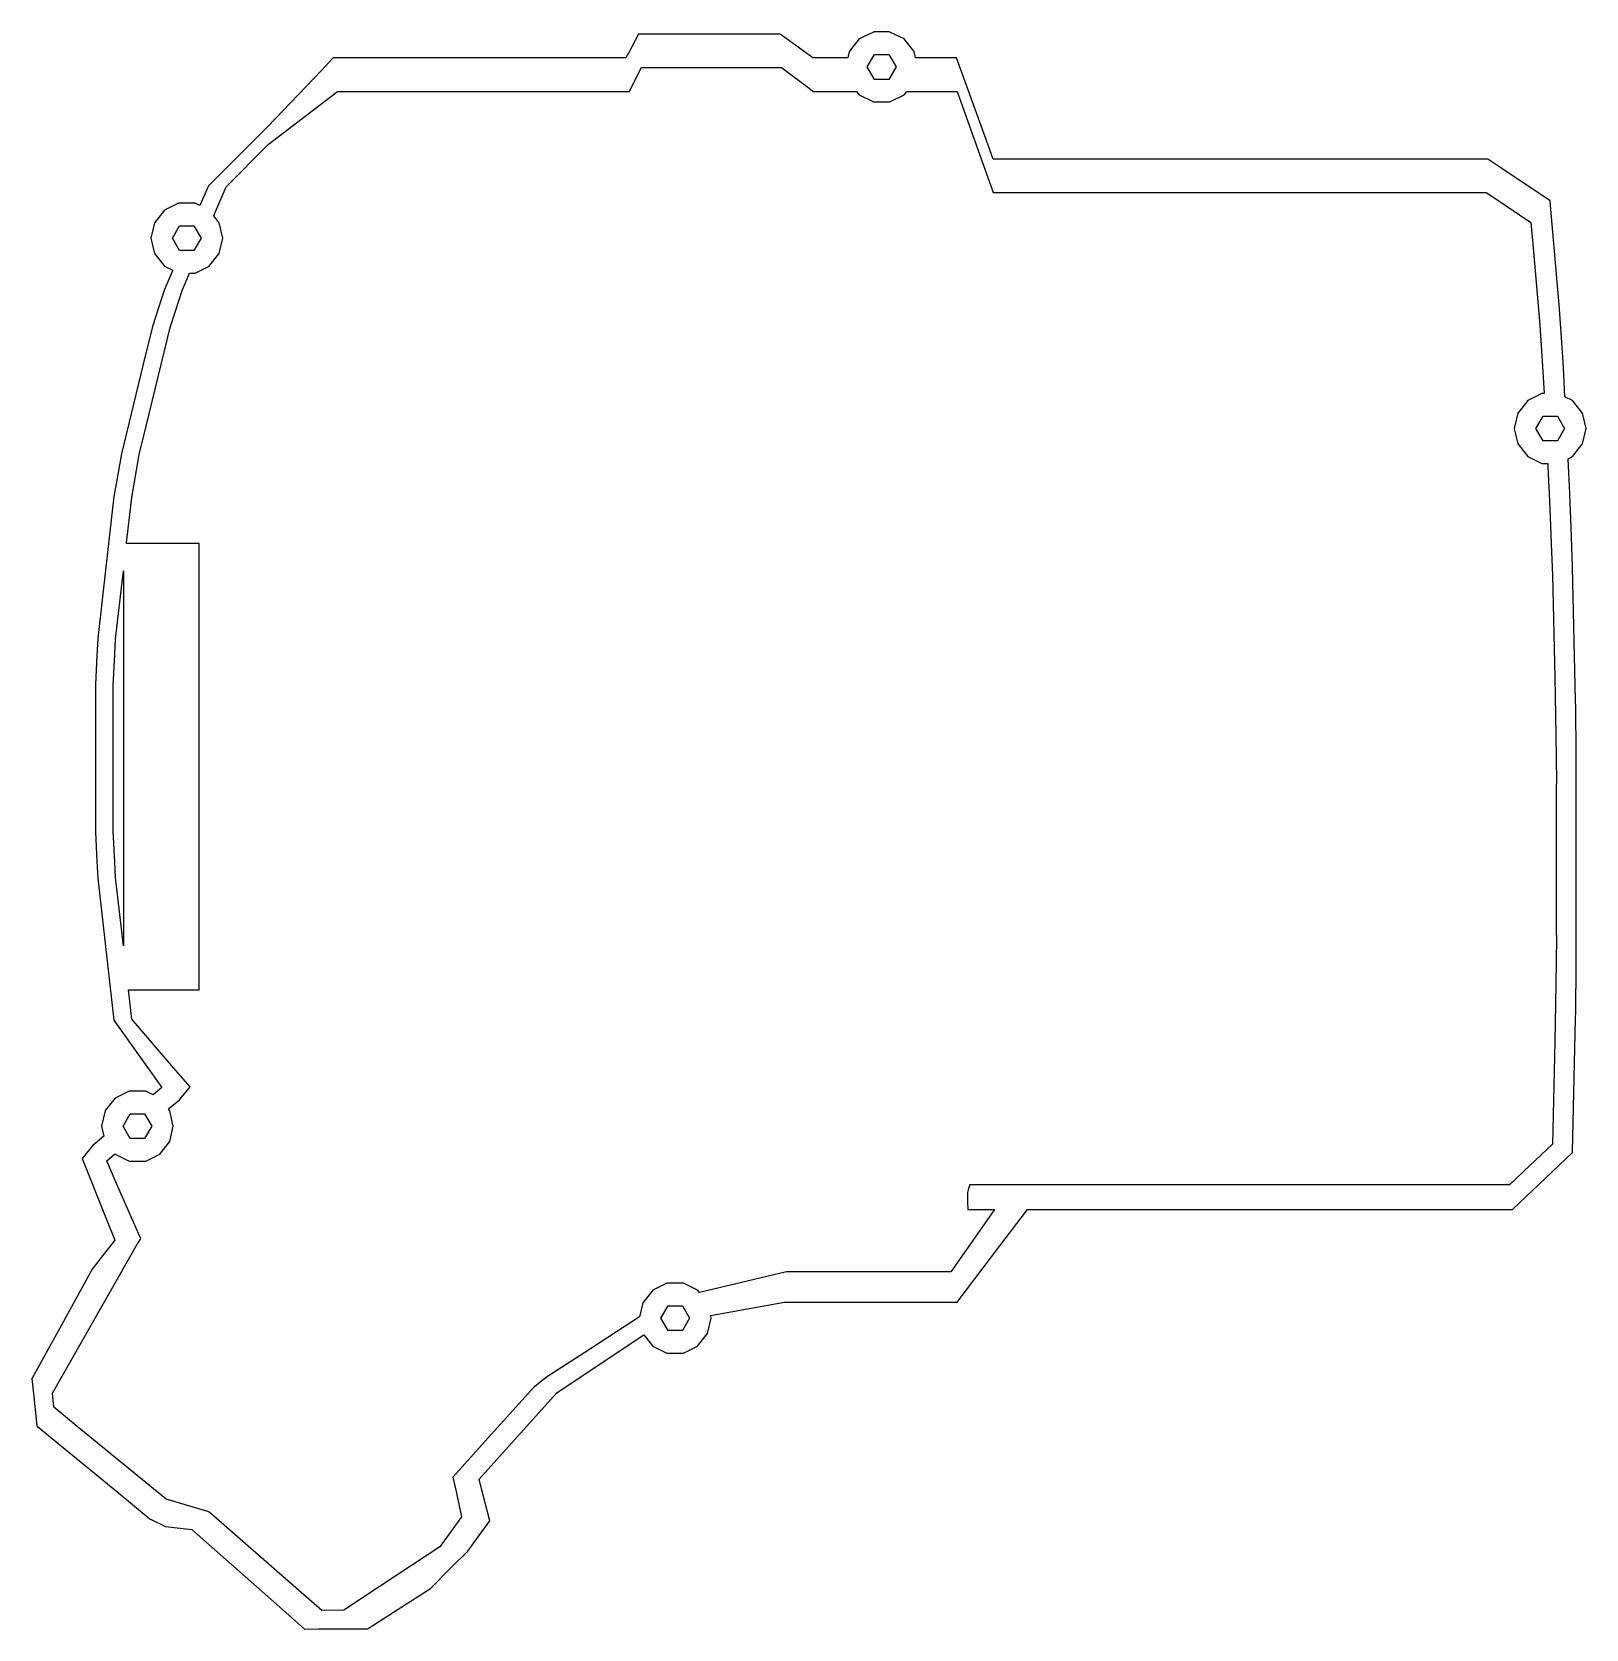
# Model space of a CAD drawing. Header units: metres. Extents: x -75 to 110, y -103 to 86.
import ezdxf

# ---------------------------------------------------------------- set-up
doc = ezdxf.new("R2010")
doc.units = ezdxf.units.M

msp = doc.modelspace()

# ---------------------------------------------------------------- linework, layer by layer
for p, q in [((-2.73952, 85.823), (-3.92449, 83.5796)), ((-2.71976, 85.823), (-2.73952, 85.823)), ((1.01836, 85.823), (-2.71976, 85.823)), ((1.04226, 85.823), (1.01836, 85.823)), ((14.0676, 85.823), (1.04226, 85.823)), ((17.06, 83.6375), (14.0676, 85.823)), ((23.4394, 85.2675), (22.281, 83.8149)), ((25.1134, 86.0736), (23.4394, 85.2675)), ((25.1448, 86.0887), (25.1134, 86.0736)), ((27.0375, 86.0887), (25.1448, 86.0887)), ((27.0689, 86.0736), (27.0375, 86.0887)), ((28.7429, 85.2675), (27.0689, 86.0736)), ((29.9013, 83.8149), (28.7429, 85.2675)), ((-3.92449, 83.5796), (-4.2291, 83.003)), ((17.9288, 83.003), (17.06, 83.6375)), ((22.2516, 83.7537), (22.0802, 83.003)), ((22.2593, 83.7876), (22.2516, 83.7537)), ((22.281, 83.8149), (22.2593, 83.7876)), ((24.3912, 81.9423), (25.2412, 83.4146)), ((25.2412, 83.4146), (26.9412, 83.4146)), ((26.9412, 83.4146), (27.7912, 81.9423)), ((29.923, 83.7876), (29.9013, 83.8149)), ((29.9307, 83.7537), (29.923, 83.7876)), ((30.1021, 83.003), (29.9307, 83.7537)), ((-40.3299, 81.5339), (-46.7315, 74.8502)), ((-38.9228, 83.003), (-40.3299, 81.5339)), ((-36.345, 83.003), (-38.9228, 83.003)), ((-36.3283, 83.003), (-36.345, 83.003)), ((-23.2287, 83.003), (-36.3283, 83.003)), ((-22.7669, 83.003), (-23.2287, 83.003)), ((-20.4701, 83.003), (-22.7669, 83.003)), ((-17.4556, 83.003), (-20.4701, 83.003)), ((-4.2291, 83.003), (-17.4556, 83.003)), ((-3.51359, 79.6091), (-2.38672, 81.8632)), ((-2.38672, 81.8632), (10.9524, 81.8632)), ((10.9524, 81.8632), (14.2272, 81.8632)), ((14.2272, 81.8632), (17.171, 79.6641)), ((21.6264, 83.003), (17.9288, 83.003)), ((22.0802, 83.003), (21.6264, 83.003)), ((25.2412, 80.4701), (24.3912, 81.9423)), ((27.7912, 81.9423), (26.9412, 80.4701)), ((34.9659, 83.003), (30.1021, 83.003)), ((38.3442, 73.6614), (34.9659, 83.003)), ((-3.79654, 79.0432), (-3.51359, 79.6091)), ((17.171, 79.6641), (18.0022, 79.0432)), ((26.9412, 80.4701), (25.2412, 80.4701)), ((-45.4391, 73.6633), (-38.4138, 79.0432)), ((-38.4138, 79.0432), (-25.0215, 79.0432)), ((-25.0215, 79.0432), (-22.7493, 79.0432)), ((-22.7493, 79.0432), (-20.5024, 79.0432)), ((-20.5024, 79.0432), (-20.0687, 79.0432)), ((-20.0687, 79.0432), (-6.48681, 79.0432)), ((-6.48681, 79.0432), (-3.81365, 79.0432)), ((-3.81365, 79.0432), (-3.81365, 79.0432)), ((-3.81365, 79.0432), (-3.79654, 79.0432)), ((18.0022, 79.0432), (23.0997, 79.0432)), ((23.0997, 79.0432), (23.4394, 78.6172)), ((23.4394, 78.6172), (25.1134, 77.8111)), ((25.1134, 77.8111), (25.1448, 77.7959)), ((25.1448, 77.7959), (27.0375, 77.7959)), ((27.0375, 77.7959), (27.0689, 77.8111)), ((27.0689, 77.8111), (28.7429, 78.6172)), ((28.7429, 78.6172), (29.0826, 79.0432)), ((29.0826, 79.0432), (31.6479, 79.0432)), ((31.6479, 79.0432), (35.0394, 79.0432)), ((35.0394, 79.0432), (35.8732, 76.6902)), ((35.8732, 76.6902), (39.2922, 67.0432)), ((-46.7315, 74.8502), (-53.7315, 67.8502)), ((-51.6315, 67.7502), (-46.6315, 72.7502)), ((-46.6315, 72.7502), (-45.4391, 73.6633)), ((39.3055, 71.003), (38.3442, 73.6614)), ((42.7785, 71.003), (39.3055, 71.003)), ((56.4524, 71.003), (42.7785, 71.003)), ((57.1069, 71.003), (56.4524, 71.003)), ((76.9451, 71.003), (57.1069, 71.003)), ((77.7158, 71.003), (76.9451, 71.003)), ((94.3111, 71.003), (77.7158, 71.003)), ((97.9298, 71.003), (94.3111, 71.003)), ((97.9501, 71.003), (97.9298, 71.003)), ((99.6009, 69.8995), (97.9501, 71.003)), ((105.355, 66.0532), (99.6009, 69.8995)), ((-53.7315, 67.8502), (-54.7244, 65.5007)), ((-52.7165, 65.1828), (-51.6315, 67.7502)), ((39.2922, 67.0432), (53.2272, 67.0432)), ((53.2272, 67.0432), (56.6058, 67.0432)), ((56.6058, 67.0432), (59.0949, 67.0432)), ((59.0949, 67.0432), (59.115, 67.0432)), ((59.115, 67.0432), (59.7451, 67.0432)), ((59.7451, 67.0432), (79.8989, 67.0432)), ((79.8989, 67.0432), (80.5963, 67.0432)), ((80.5963, 67.0432), (83.9888, 67.0432)), ((83.9888, 67.0432), (97.7642, 67.0432)), ((97.7642, 67.0432), (98.8883, 66.2917)), ((98.8883, 66.2917), (103.053, 63.5076)), ((-58.9331, 64.9735), (-60.0915, 63.5209)), ((-57.2592, 65.7796), (-58.9331, 64.9735)), ((-57.2278, 65.7947), (-57.2592, 65.7796)), ((-55.335, 65.7947), (-57.2278, 65.7947)), ((-55.3036, 65.7796), (-55.335, 65.7947)), ((-54.7244, 65.5007), (-55.3036, 65.7796)), ((-53.0906, 64.2976), (-52.7165, 65.1828)), ((105.36, 65.9983), (105.355, 66.0532)), ((105.361, 65.9825), (105.36, 65.9983)), ((106.189, 56.4809), (105.361, 65.9825)), ((-60.121, 63.4597), (-60.5344, 61.6484)), ((-60.1132, 63.4937), (-60.121, 63.4597)), ((-60.0915, 63.5209), (-60.1132, 63.4937)), ((-57.9814, 61.6484), (-57.1314, 63.1206)), ((-57.1314, 63.1206), (-55.4314, 63.1206)), ((-55.4314, 63.1206), (-54.5814, 61.6484)), ((-52.4713, 63.5209), (-53.0906, 64.2976)), ((-52.4496, 63.4937), (-52.4713, 63.5209)), ((-52.4418, 63.4597), (-52.4496, 63.4937)), ((-52.0284, 61.6484), (-52.4418, 63.4597)), ((103.053, 63.5076), (103.354, 60.0614)), ((-60.5344, 61.6484), (-60.121, 59.837)), ((-57.1314, 60.1761), (-57.9814, 61.6484)), ((-54.5814, 61.6484), (-55.4314, 60.1761)), ((-52.4418, 59.837), (-52.0284, 61.6484)), ((-60.121, 59.837), (-60.1132, 59.803)), ((-60.1132, 59.803), (-60.0915, 59.7758)), ((-60.0915, 59.7758), (-58.9331, 58.3232)), ((-55.4314, 60.1761), (-57.1314, 60.1761)), ((-53.6297, 58.3232), (-52.4713, 59.7758)), ((-52.4713, 59.7758), (-52.4496, 59.803)), ((-52.4496, 59.803), (-52.4418, 59.837)), ((103.354, 60.0614), (104.113, 51.3454)), ((-58.9331, 58.3232), (-57.9565, 57.8529)), ((-57.9943, 57.7636), (-58.9313, 55.5465)), ((-57.9565, 57.8529), (-57.9943, 57.7636)), ((-56.8313, 55.4465), (-55.9626, 57.502)), ((-55.9626, 57.502), (-55.335, 57.502)), ((-55.335, 57.502), (-55.3036, 57.5171)), ((-55.3036, 57.5171), (-53.6297, 58.3232)), ((-58.9313, 55.5465), (-59.2732, 54.4921)), ((-57.1468, 54.4735), (-56.8313, 55.4465)), ((106.427, 53.7496), (106.189, 56.4809)), ((-59.2732, 54.4921), (-60.3484, 51.1764)), ((-58.2484, 51.0764), (-57.1468, 54.4735)), ((106.609, 51.0329), (106.427, 53.7496)), ((-60.3484, 51.1764), (-61.4415, 46.6968)), ((104.113, 51.3454), (104.439, 46.4813)), ((-61.1066, 39.3626), (-58.2484, 51.0764)), ((106.92, 46.3764), (106.609, 51.0329)), ((-61.4415, 46.6968), (-64.0252, 36.1075)), ((104.439, 46.4813), (104.568, 44.54)), ((106.923, 46.3217), (106.92, 46.3764)), ((106.925, 46.2898), (106.923, 46.3217)), ((107.098, 42.8499), (106.925, 46.2898)), ((106.925, 46.2898), (106.925, 46.2898)), ((104.568, 44.54), (104.634, 43.2384)), ((102.693, 42.4171), (101.535, 40.9645)), ((104.367, 43.2232), (102.693, 42.4171)), ((104.398, 43.2384), (104.367, 43.2232)), ((104.634, 43.2384), (104.398, 43.2384)), ((107.996, 42.4171), (107.098, 42.8499)), ((109.155, 40.9645), (107.996, 42.4171)), ((101.505, 40.9033), (101.092, 39.092)), ((101.513, 40.9373), (101.505, 40.9033)), ((101.535, 40.9645), (101.513, 40.9373)), ((103.645, 39.092), (104.495, 40.5642)), ((104.495, 40.5642), (106.195, 40.5642)), ((106.195, 40.5642), (107.045, 39.092)), ((109.177, 40.9373), (109.155, 40.9645)), ((109.184, 40.9033), (109.177, 40.9373)), ((109.598, 39.092), (109.184, 40.9033)), ((-61.9252, 36.0075), (-61.1066, 39.3626)), ((101.092, 39.092), (101.505, 37.2806)), ((104.495, 37.6197), (103.645, 39.092)), ((107.045, 39.092), (106.195, 37.6197)), ((109.184, 37.2806), (109.598, 39.092)), ((-64.0252, 36.1075), (-64.6513, 32.5313)), ((-62.576, 32.2899), (-61.9252, 36.0075)), ((101.505, 37.2806), (101.513, 37.2467)), ((101.513, 37.2467), (101.535, 37.2194)), ((101.535, 37.2194), (102.693, 35.7668)), ((106.195, 37.6197), (104.495, 37.6197)), ((107.996, 35.7668), (109.155, 37.2194)), ((109.155, 37.2194), (109.177, 37.2467)), ((109.177, 37.2467), (109.184, 37.2806)), ((102.693, 35.7668), (104.367, 34.9607)), ((104.367, 34.9607), (104.398, 34.9456)), ((104.398, 34.9456), (105.051, 34.9456)), ((105.051, 34.9456), (105.069, 34.5887)), ((105.069, 34.5887), (105.318, 29.6438)), ((107.467, 35.5118), (107.996, 35.7668)), ((107.674, 31.3941), (107.467, 35.5118)), ((-64.6513, 32.5313), (-64.9161, 31.0184)), ((-62.8161, 30.9184), (-62.576, 32.2899)), ((-64.9161, 31.0184), (-66.2198, 19.5054)), ((-63.4266, 25.5269), (-62.8161, 30.9184)), ((107.677, 31.3475), (107.674, 31.3941)), ((107.679, 31.3075), (107.677, 31.3475)), ((107.822, 27.3476), (107.679, 31.3075)), ((105.318, 29.6438), (105.471, 25.419)), ((107.989, 22.7213), (107.822, 27.3476)), ((-63.4357, 25.4471), (-63.4266, 25.5269)), ((-54.8003, 25.4471), (-63.4357, 25.4471)), ((-54.8003, -27.4471), (-54.8003, 25.4471)), ((105.471, 25.419), (105.604, 21.7189)), ((107.989, 22.6889), (107.989, 22.7213)), ((-64.7193, 14.1113), (-63.8003, 22.2274)), ((-63.8003, 22.2274), (-63.8003, -22.2274)), ((105.604, 21.7189), (105.888, 9.57777)), ((107.991, 22.6247), (107.989, 22.6889)), ((108.359, 6.87484), (107.991, 22.6247)), ((-66.2198, 19.5054), (-66.8193, 14.2113)), ((-66.8193, 14.2113), (-66.9316, 12.1932)), ((-64.8189, 12.3224), (-64.7193, 14.1113)), ((-66.9316, 12.1932), (-67.1232, 8.75)), ((-65.0232, 8.65), (-64.8189, 12.3224)), ((105.888, 9.57777), (105.992, 5.10489)), ((-67.1232, 8.75), (-67.1232, -8.75)), ((-65.0232, -8.65), (-65.0232, 8.65)), ((108.379, 6.01078), (108.359, 6.87484)), ((108.379, 6.00501), (108.379, 6.01078)), ((108.379, 6.01078), (108.379, 6.01078)), ((108.381, 5.91418), (108.379, 6.00501)), ((108.387, 5.38448), (108.381, 5.91418)), ((105.992, 5.10489), (106.019, 2.76782)), ((108.435, 1.21696), (108.387, 5.38448)), ((106.019, 2.76782), (106.083, -2.77358)), ((108.435, 1.16896), (108.435, 1.21696)), ((108.435, 1.11696), (108.435, 1.16896)), ((108.435, -2.30521), (108.435, 1.11696)), ((106.083, -2.77358), (106.059, -3.3)), ((106.059, -3.3), (106.059, -20.7)), ((108.435, -3.4), (108.435, -2.30521)), ((108.435, -20.6), (108.435, -3.4)), ((-67.1232, -8.75), (-66.9316, -12.1932)), ((-64.8189, -12.3224), (-65.0232, -8.65)), ((-66.9316, -12.1932), (-66.8193, -14.2113)), ((-64.7193, -14.1113), (-64.8189, -12.3224)), ((-66.8193, -14.2113), (-66.2198, -19.5054)), ((-63.8003, -22.2274), (-64.7193, -14.1113)), ((-66.2198, -19.5054), (-64.9161, -31.0184)), ((106.059, -20.7), (106.083, -21.2264)), ((108.435, -21.6948), (108.435, -20.6)), ((106.083, -21.2264), (106.019, -26.7678)), ((108.435, -25.117), (108.435, -21.6948)), ((108.387, -29.3845), (108.435, -25.217)), ((108.435, -25.169), (108.435, -25.117)), ((108.435, -25.217), (108.435, -25.169)), ((-62.8161, -30.9184), (-63.2092, -27.4471)), ((-63.2092, -27.4471), (-54.8003, -27.4471)), ((106.019, -26.7678), (105.992, -29.1049)), ((105.992, -29.1049), (105.888, -33.5778)), ((108.359, -30.8748), (108.379, -30.0108)), ((108.379, -30.005), (108.381, -29.9142)), ((108.379, -30.0108), (108.379, -30.005)), ((108.379, -30.0108), (108.379, -30.0108)), ((108.381, -29.9142), (108.387, -29.3845)), ((-64.9161, -31.0184), (-62.5911, -34.3017)), ((-57.8641, -36.66), (-62.8161, -30.9184)), ((107.991, -46.6247), (108.359, -30.8748)), ((105.888, -33.5778), (105.604, -45.7188)), ((-62.5911, -34.3017), (-59.2493, -39.0209)), ((-55.9002, -38.937), (-57.8641, -36.66)), ((-63.1146, -39.4607), (-64.7885, -40.2668)), ((-63.0832, -39.4456), (-63.1146, -39.4607)), ((-61.1904, -39.4456), (-63.0832, -39.4456)), ((-61.1591, -39.4607), (-61.1904, -39.4456)), ((-60.2787, -39.8847), (-61.1591, -39.4607)), ((-59.2493, -39.0209), (-60.2787, -39.8847)), ((-56.6013, -39.7919), (-55.9002, -38.937)), ((-55.9002, -38.937), (-55.9002, -38.937)), ((-64.7885, -40.2668), (-65.9469, -41.7194)), ((-58.4551, -41.5584), (-57.1561, -40.4684)), ((-58.3267, -41.7194), (-58.4551, -41.5584)), ((-57.1561, -40.4684), (-56.6013, -39.7919)), ((-57.1561, -40.4684), (-57.1561, -40.4684)), ((-56.6013, -39.7919), (-56.6013, -39.7919)), ((-65.9764, -41.7806), (-66.3899, -43.592)), ((-65.9687, -41.7467), (-65.9764, -41.7806)), ((-65.9469, -41.7194), (-65.9687, -41.7467)), ((-63.8368, -43.592), (-62.9868, -42.1197)), ((-62.9868, -42.1197), (-61.2868, -42.1197)), ((-61.2868, -42.1197), (-60.4368, -43.592)), ((-58.305, -41.7467), (-58.3267, -41.7194)), ((-58.2972, -41.7806), (-58.305, -41.7467)), ((-57.8838, -43.592), (-58.2972, -41.7806)), ((-66.1177, -44.7842), (-67.4345, -45.889)), ((-66.3899, -43.592), (-66.1177, -44.7842)), ((-62.9868, -45.0642), (-63.8368, -43.592)), ((-61.2868, -45.0642), (-62.9868, -45.0642)), ((-60.4368, -43.592), (-61.2868, -45.0642)), ((-58.305, -45.4373), (-58.2972, -45.4033)), ((-58.2972, -45.4033), (-57.8838, -43.592)), ((-68.1789, -46.7968), (-68.6904, -47.4205)), ((-67.4345, -45.889), (-68.1789, -46.7968)), ((-68.1789, -46.7968), (-68.1789, -46.7968)), ((-65.7817, -47.7061), (-64.8097, -46.8906)), ((-64.8097, -46.8906), (-64.7885, -46.9171)), ((-64.7885, -46.9171), (-63.1146, -47.7232)), ((-61.1591, -47.7232), (-59.4851, -46.9171)), ((-59.4851, -46.9171), (-58.3267, -45.4645)), ((-58.3267, -45.4645), (-58.305, -45.4373)), ((105.604, -45.7188), (102.927, -48.2573)), ((105.595, -48.9906), (107.989, -46.7213)), ((107.989, -46.6889), (107.991, -46.6247)), ((107.989, -46.7213), (107.989, -46.6889)), ((-68.6904, -47.4205), (-65.713, -54.8436)), ((-64.759, -50.0444), (-65.7817, -47.7061)), ((-63.1146, -47.7232), (-63.0832, -47.7384)), ((-63.0832, -47.7384), (-61.1904, -47.7384)), ((-61.1904, -47.7384), (-61.1591, -47.7232)), ((102.927, -48.2573), (100.51, -50.5485)), ((100.857, -53.4828), (105.595, -48.9906)), ((-61.7361, -56.9561), (-64.759, -50.0444)), ((36.3993, -50.9996), (36.2514, -51.4543)), ((36.546, -50.5485), (36.3993, -50.9996)), ((45.1778, -50.5485), (36.546, -50.5485)), ((53.8257, -50.5485), (45.1778, -50.5485)), ((56.5079, -50.5485), (53.8257, -50.5485)), ((56.5605, -50.5485), (56.5079, -50.5485)), ((59.7451, -50.5485), (56.5605, -50.5485)), ((79.8291, -50.5485), (59.7451, -50.5485)), ((83.3484, -50.5485), (79.8291, -50.5485)), ((92.3829, -50.5485), (83.3484, -50.5485)), ((100.51, -50.5485), (92.3829, -50.5485)), ((36.2514, -51.4543), (36.279, -52.6391)), ((36.279, -52.6391), (36.2978, -53.4426)), ((-65.713, -54.8436), (-64.811, -57.0925)), ((36.2978, -53.4426), (36.2987, -53.4828)), ((36.2987, -53.4828), (36.2987, -53.4828)), ((36.2987, -53.4828), (36.357, -53.4828)), ((36.357, -53.4828), (39.4732, -53.4828)), ((39.4732, -53.4828), (38.0098, -55.5735)), ((40.1194, -57.7605), (43.3717, -53.4828)), ((43.3717, -53.4828), (47.3971, -53.4828)), ((47.3971, -53.4828), (53.5904, -53.4828)), ((53.5904, -53.4828), (57.5969, -53.4828)), ((57.5969, -53.4828), (76.9451, -53.4828)), ((76.9451, -53.4828), (81.4101, -53.4828)), ((81.4101, -53.4828), (89.0922, -53.4828)), ((89.0922, -53.4828), (100.796, -53.4828)), ((100.796, -53.4828), (100.857, -53.4828)), ((38.0098, -55.5735), (34.3028, -60.8699)), ((-72.2122, -75.2371), (-62.0677, -57.3805)), ((-64.811, -57.0925), (-66.8396, -59.6889)), ((-62.0677, -57.3805), (-62.0543, -57.3633)), ((-62.0543, -57.3633), (-61.7866, -57.0206)), ((-61.7866, -57.0206), (-61.738, -56.9584)), ((-61.738, -56.9584), (-61.7361, -56.9561)), ((35.0421, -64.4386), (40.1194, -57.7605)), ((-67.5013, -60.5359), (-71.3481, -67.5133)), ((-66.8397, -59.6891), (-67.5013, -60.5359)), ((-67.5013, -60.5359), (-67.5013, -60.5359)), ((-67.5013, -60.5359), (-67.5013, -60.5359)), ((-66.8396, -59.6889), (-66.8397, -59.6891)), ((0.63498, -62.2169), (-1.03895, -63.023)), ((0.66638, -62.2018), (0.63498, -62.2169)), ((2.55915, -62.2018), (0.66638, -62.2018)), ((2.59055, -62.2169), (2.55915, -62.2018)), ((4.26448, -63.023), (2.59055, -62.2169)), ((10.1545, -61.9766), (4.50291, -63.322)), ((14.8036, -60.8699), (10.1545, -61.9766)), ((28.1075, -60.8699), (14.8036, -60.8699)), ((34.3028, -60.8699), (28.1075, -60.8699)), ((-1.03895, -63.023), (-2.19735, -64.4756)), ((4.50291, -63.322), (4.26448, -63.023)), ((-2.60334, -66.1864), (-9.1144, -70.4177)), ((-2.22683, -64.5368), (-2.60334, -66.1864)), ((-2.21907, -64.5028), (-2.22683, -64.5368)), ((-2.19735, -64.4756), (-2.21907, -64.5028)), ((-0.08724, -66.3481), (0.76277, -64.8759)), ((0.76277, -64.8759), (2.46276, -64.8759)), ((2.46276, -64.8759), (3.31276, -66.3481)), ((5.79472, -66.0368), (14.5581, -64.4386)), ((5.86578, -66.3481), (5.79472, -66.0368)), ((14.5581, -64.4386), (22.4961, -64.4386)), ((22.4961, -64.4386), (35.0421, -64.4386)), ((-71.3481, -67.5133), (-74.5846, -73.3836)), ((0.76277, -67.8204), (-0.08724, -66.3481)), ((2.46276, -67.8204), (0.76277, -67.8204)), ((3.31276, -66.3481), (2.46276, -67.8204)), ((5.45236, -68.1595), (5.86578, -66.3481)), ((-5.60165, -70.6436), (-2.11838, -68.3197)), ((-2.11838, -68.3197), (-1.03895, -69.6733)), ((-1.03895, -69.6733), (0.63498, -70.4794)), ((2.59055, -70.4794), (4.26448, -69.6733)), ((4.26448, -69.6733), (5.42287, -68.2207)), ((5.42287, -68.2207), (5.4446, -68.1935)), ((5.4446, -68.1935), (5.45236, -68.1595)), ((-9.1144, -70.4177), (-13.505, -73.271)), ((-12.432, -75.2005), (-5.60197, -70.6438)), ((-5.60197, -70.6438), (-5.60165, -70.6436)), ((0.63498, -70.4794), (0.66638, -70.4945)), ((0.66638, -70.4945), (2.55915, -70.4945)), ((2.55915, -70.4945), (2.59055, -70.4794)), ((-74.5846, -73.3836), (-74.6443, -73.4919)), ((-74.6443, -73.4919), (-74.4213, -75.6547)), ((-74.5846, -73.3836), (-74.5846, -73.3836)), ((-13.505, -73.271), (-14.3789, -73.9381)), ((-74.4213, -75.6547), (-74.0643, -79.1168)), ((-72.0513, -76.8977), (-72.2122, -75.2371)), ((-15.1013, -74.4971), (-20.9019, -80.9393)), ((-17.4274, -80.7485), (-12.432, -75.2005)), ((-15.0793, -74.4727), (-15.1013, -74.4971)), ((-14.3789, -73.9381), (-15.0793, -74.4727)), ((-69.274, -79.1725), (-72.0513, -76.8977)), ((-74.0643, -79.1168), (-74.0077, -79.1633)), ((-74.0077, -79.1633), (-73.9869, -79.1803)), ((-73.9869, -79.1803), (-73.9869, -79.1803)), ((-73.9869, -79.1803), (-64.8178, -86.7104)), ((-58.7212, -87.8157), (-69.274, -79.1725)), ((-20.9019, -80.9393), (-24.7116, -85.1704)), ((-21.632, -85.4182), (-17.4274, -80.7485)), ((-24.7116, -85.1704), (-24.7317, -85.1928)), ((-24.7116, -85.1704), (-24.7116, -85.1704)), ((-64.8178, -86.7104), (-60.6201, -90.1578)), ((-24.7317, -85.1928), (-24.3641, -86.899)), ((-24.3641, -86.899), (-23.7191, -89.8924)), ((-21.3336, -86.5793), (-21.632, -85.4182)), ((-20.3644, -90.3507), (-21.3336, -86.5793)), ((-53.7925, -89.2487), (-58.7212, -87.8157)), ((-60.6201, -90.1578), (-60.594, -90.1792)), ((-60.594, -90.1792), (-58.8113, -91.0497)), ((-53.7278, -89.2877), (-53.7925, -89.2487)), ((-53.6453, -89.3476), (-53.7278, -89.2877)), ((-53.4398, -89.4969), (-53.6453, -89.3476)), ((-43.0402, -98.5952), (-53.4398, -89.4969)), ((-23.7191, -89.8924), (-26.2886, -93.4289)), ((-22.2734, -92.9782), (-20.3644, -90.3507)), ((-58.8113, -91.0497), (-55.6797, -91.3937)), ((-55.6797, -91.3937), (-55.6797, -91.3937)), ((-55.6797, -91.3937), (-45.9629, -99.9851)), ((-26.2886, -93.4289), (-31.3702, -96.7955)), ((-24.8974, -95.8768), (-22.9811, -93.9522)), ((-22.9811, -93.9522), (-22.2734, -92.9782)), ((-27.3925, -98.3827), (-24.8974, -95.8768)), ((-31.3702, -96.7955), (-37.6595, -100.962)), ((-31.241, -100.85), (-27.3925, -98.3827)), ((-45.9629, -99.9851), (-42.4122, -103.125)), ((-40.2943, -100.998), (-43.0402, -98.5952)), ((-37.6595, -100.962), (-40.2943, -100.998)), ((-34.7817, -103.119), (-31.241, -100.85)), ((-42.4122, -103.125), (-42.4122, -103.125)), ((-42.4122, -103.125), (-42.335, -103.193)), ((-42.335, -103.193), (-40.6128, -103.185)), ((-40.6128, -103.185), (-34.841, -103.157)), ((-34.841, -103.157), (-34.8012, -103.132)), ((-34.8012, -103.132), (-34.7817, -103.119))]:
    msp.add_line(p, q)

doc.saveas('drawing.dxf')
